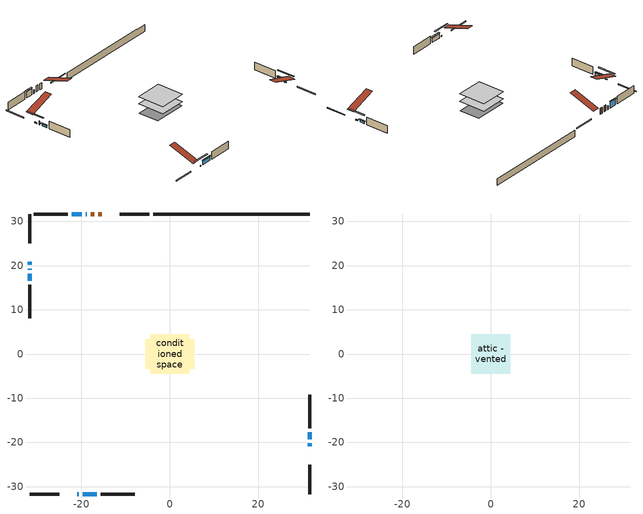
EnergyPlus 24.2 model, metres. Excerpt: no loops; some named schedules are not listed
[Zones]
conditioned space
 floor adiabatic (AdiabaticFloorConstruction): -4.45,-4.45 -4.45,4.45 4.45,4.45 4.45,-4.45 z0.61
 floor foundation (Slab1 construction): -5.49,-3.35 -5.49,3.35 5.49,3.35 5.49,-3.35 z-1.68
 wall outside (RimJoist1 construction): -4.64,31.65 -11.27,31.65 / -31.65,-31.65 -25.02,-31.65 / -31.65,31.65 -31.65,25.02 / 31.65,-31.65 31.65,-25.02 z0.61:0.91
 wall outside (AdiabaticWallConstruction 1): -15.41,31.65 -16.14,31.65 / -17.07,31.65 -17.82,31.65 z0.61:2.64
 wall outside (AdiabaticWallConstruction): -18.74,31.65 -18.95,31.65 / -31.65,19.29 -31.65,19.08 z0.61:1.83; 31.65,-20.88 31.65,-20.21 / -31.65,20.88 -31.65,20.21 z0.61:0.91; -20.88,-31.65 -20.54,-31.65 z0.61:0.92; 31.65,-19.29 31.65,-17.73 / -31.65,18.15 -31.65,16.6 z0.61:1.32; -19.88,31.65 -22.18,31.65 z0.61:2.71; -19.62,-31.65 -16.48,-31.65 z0.61:2.05
 wall outside (Wall1 construction): -23.11,31.65 -30.72,31.65 / -15.55,-31.65 -7.94,-31.65 / -31.65,15.67 -31.65,8.05 / 31.65,-16.8 31.65,-9.19 z0.61:3.05
 wall foundation (FoundationWall1 construction): -3.71,31.65,-1.68 -3.71,31.65,0.61 28.11,31.65,0.61 28.11,31.65,0.47 31.65,31.65,0.47 31.65,31.65,-1.68
 window (WindowConstruction 4): -18.75,31.65 -18.95,31.65 z0.61:1.83
 window (WindowConstruction 6): 31.65,-20.88 31.65,-20.21 z0.61:0.91
 window (WindowConstruction 7): -20.88,-31.65 -20.55,-31.65 z0.61:0.91
 window (WindowConstruction 8): -31.65,20.88 -31.65,20.21 z0.61:0.91
 window (WindowConstruction 5): -31.65,19.28 -31.65,19.08 z0.61:1.83
 window (WindowConstruction): 31.65,-19.28 31.65,-17.73 z0.61:1.32
 window (WindowConstruction 1): -19.88,31.65 -22.18,31.65 z0.61:2.71
 window (WindowConstruction 2): -19.62,-31.65 -16.48,-31.65 z0.61:2.05
 window (WindowConstruction 3): -31.65,18.15 -31.65,16.6 z0.61:1.32
 door (Door): -15.41,31.65 -16.14,31.65 z0.61:2.64
 door (Door 1): -17.07,31.65 -17.82,31.65 z0.61:2.64
 ceiling adiabatic (AdiabaticFloorConstruction): 4.45,-4.45 4.45,4.45 -4.45,4.45 -4.45,-4.45 z0.61
attic - vented
 floor to conditioned space (Floor1 construction Reversed): -4.45,-4.45 -4.45,4.45 4.45,4.45 4.45,-4.45 z3.05
 roof outside (Roof1 construction): -14.48,31.65,3.05 -14.48,22.99,5.94 -12.2,22.99,5.94 -12.2,31.65,3.05; -21.81,-31.65,3.05 -21.81,-22.99,5.94 -24.09,-22.99,5.94 -24.09,-31.65,3.05; -31.65,21.81,3.05 -22.99,21.81,5.94 -22.99,24.09,5.94 -31.65,24.09,3.05; 31.65,-21.81,3.05 22.99,-21.81,5.94 22.99,-24.09,5.94 31.65,-24.09,3.05
shading: 31.65,-17.57 31.65,-23.52 32.06,-23.52 32.06,-17.57 z3.55; -17.91,-31.65 -23.52,-31.65 -23.52,-32.06 -17.91,-32.06 z3.55; -31.65,17.57 -31.65,23.52 -32.06,23.52 -32.06,17.57 z3.55; 31.65,-17.53 31.65,-19.49 32.06,-19.49 32.06,-17.53 z1.52; -22.38,31.65 -19.68,31.65 -19.68,32.06 -22.38,32.06 z2.91; -16.28,-31.65 -19.82,-31.65 -19.82,-32.06 -16.28,-32.06 z2.25; -31.65,16.4 -31.65,18.35 -32.06,18.35 -32.06,16.4 z1.52
[Building]
Building 1: Terrain=Suburbs
[Site:Location]
Erieau AUT_ON: Latitude {deg}=42.25; Longitude {deg}=-81.9; Time Zone {hr}=-5; Elevation {m}=178; Keep Site Location Information=Yes
[Site:GroundTemperature:Shallow]
5.2292, 3.30147, 3.1471, 4.0619, 7.73432, 11.3896, 14.5586, 16.5661, 16.7366, 15.1039, 12.0157, 8.47254
[Site:WaterMainsTemperature]
Calculation Method=Schedule; Temperature Schedule=mains temperature schedule
[Material] Roughness=Rough; Thermal Absorptance=0.9
Name | Thickness {m} | Conductivity {W/m-K} | Density {kg/m3} | Specific Heat {J/kg-K} | Solar Absorptance | Visible Absorptance
asphalt or fiberglass shingles | 0.00635 | 0.162714 | 1121.4 | 1465.45 | 0.4 | 0.4
ceiling stud and cavity | 0.1397 | 0.0798965 | 65.682 | 1177.47 | 0.7 | 0.7
concrete 4.0 in. | 0.1016 | 1.803125 | 2242.8 | 837.4 | 0.7 | 0.7
concrete 8.0 in. | 0.2032 | 1.803125 | 2242.8 | 837.4 | 0.7 | 0.7
door material | 0.04445 | 0.188738 | 512.64 | 1214.23 | 0.7 | 0.7
door material 1 | 0.04445 | 0.053851 | 512.64 | 1214.23 | 0.7 | 0.7
exterior vertical ins | 0.0457286 | 0.029427 | 32.04 | 1214.23 | 0.7 | 0.7
floor covering | 0.0127 | 0.0433444 | 54.468 | 1339.84 | 0.6 | 0.6
floor rigid ins; wall rigid ins | 0.512978 | 0.029427 | 32.04 | 1214.23 | 0.7 | 0.7
floor stud and cavity | 0.1397 | 1.75129 | 37.0049 | 1207.88 | 0.7 | 0.7
furniture material conditioned space 1 | 0.1524 | 0.115458 | 640.8 | 1214.23 | 0.6 | 0.6
gypsum board | 0.0127 | 0.160291 | 801 | 837.4 | 0.6 | 0.6
gypsum board 1 | 0.0127 | 0.160291 | 801 | 837.4 | 0.7 | 0.7
osb sheathing 0.5 in. | 0.0127 | 0.115458 | 512.64 | 1214.23 | 0.7 | 0.7
osb sheathing 0.75 in. | 0.01905 | 0.115458 | 512.64 | 1214.23 | 0.7 | 0.7
osb sheathing 2.0 in. | 0.0508 | 0.115458 | 512.64 | 1214.23 | 0.7 | 0.7
rim joist stud and cavity | 0.0508 | 0.0443451 | 125.044 | 1163.47 | 0.6 | 0.6
wall stud and cavity | 0.1397 | 0.113341 | 139.0536 | 1170.24 | 0.7 | 0.7
wall stud and cavity 1 | 0.0889 | 0.380278 | 52.3479 | 1209.89 | 0.7 | 0.7
wall stud and cavity 2 | 0.0889 | 0.391764 | 83.0341 | 1211.67 | 0.7 | 0.7
wood siding | 0.0254 | 0.102417 | 544.68 | 1172.36 | 0.4 | 0.4
wood siding 1; wood siding 2; wood siding 3 | 0.0254 | 0.102417 | 544.68 | 1172.36 | 0.7 | 0.7
[WindowMaterial:SimpleGlazingSystem]
Name | U-Factor {W/m2-K} | Solar Heat Gain Coefficient
WindowMaterial | 3.30573 | 0.61
WindowMaterial 1 | 3.29381 | 0.71
WindowMaterial 2 | 3.298918 | 0.68
WindowMaterial 3 | 6.93965 | 0.69
WindowMaterial 4 | 5.984612 | 0.53
WindowMaterial 5 | 5.75692 | 0.53
[Construction]
AdiabaticFloorConstruction: floor stud and cavity, floor rigid ins, osb sheathing 0.75 in., floor covering
AdiabaticWallConstruction: wood siding 2, wall rigid ins, wall stud and cavity 1, gypsum board
AdiabaticWallConstruction 1: wood siding 3, wall rigid ins, wall stud and cavity 1, gypsum board
Door: door material
Door 1: door material 1
Floor1 construction Reversed: gypsum board, ceiling stud and cavity
FoundationWall1 construction: concrete 8.0 in., gypsum board 1
furniture construction conditioned space 1: furniture material conditioned space 1
PartitionWallConstruction: gypsum board, wall stud and cavity 2, gypsum board
RimJoist1 construction: wood siding 1, osb sheathing 2.0 in., rim joist stud and cavity
Roof1 construction: asphalt or fiberglass shingles
Slab1 construction: concrete 4.0 in.
Wall1 construction: wood siding, osb sheathing 0.5 in., wall stud and cavity, gypsum board
WindowConstruction; WindowConstruction 3: WindowMaterial
WindowConstruction 1: WindowMaterial 1
WindowConstruction 2: WindowMaterial 2
WindowConstruction 4; WindowConstruction 5: WindowMaterial 3
WindowConstruction 6; WindowConstruction 8: WindowMaterial 4
WindowConstruction 7: WindowMaterial 5
[Zone] Multiplier=1; Part of Total Floor Area=Yes
Name | Volume {m3}
attic - vented | 37.0496
conditioned space | 407.5
[Space]
Name | Zone | Volume {m3}
attic - vented 1 | attic - vented | 37.0496
conditioned space 1 | conditioned space | 407.5
[ZoneInfiltration:EffectiveLeakageArea]
infil attic - vented 1: Zone or Space=attic - vented 1; Schedule=Always On Discrete; Effective Air Leakage Area {cm2}=3794.88; Stack Coefficient=0.000200743; Wind Coefficient=9.57284e-06
[ZoneMixing]
whole house fan mix: Zone or Space=attic - vented; Schedule=Always On Continuous; Design Flow Rate Calculation Method=Flow/Zone; Design Flow Rate {m3/s}=0; Source Zone or Space=conditioned space
[SurfaceProperty:ExposedFoundationPerimeter]
Slab1: Exposed Perimeter Calculation Method=TotalExposedPerimeter; Total Exposed Perimeter {m}=35.358
[InternalMass] Zone or ZoneList=conditioned space; Space or SpaceList=conditioned space 1
Name | Construction | Surface Area {m2}
furniture mass conditioned space 1 | furniture construction conditioned space 1 | 61.08
partition wall mass | PartitionWallConstruction | 152.7
[Lights]
interior lighting: Zone or ZoneList or Space or SpaceList=conditioned space 1; Schedule=interior lighting schedule; Design Level Calculation Method=LightingLevel; Lighting Level {W}=343.2; Return Air Fraction=0; Fraction Radiant=0.6; Fraction Visible=0.2; Fraction Replaceable=1
[People]
occupants: Zone or ZoneList or Space or SpaceList=conditioned space 1; Number of People Schedule=occupants schedule; Number of People Calculation Method=People; Number of People=3; Fraction Radiant=0.314171; Sensible Heat Fraction=0.56303; Activity Level Schedule=occupants activity schedule; Carbon Dioxide Generation Rate {m3/s-W}=0; Enable ASHRAE 55 Comfort Warnings=No; Mean Radiant Temperature Calculation Type=EnclosureAveraged
[ElectricEquipment] Zone or ZoneList or Space or SpaceList=conditioned space 1; Design Level Calculation Method=EquipmentLevel
Name | Schedule | Design Level {W} | Fraction Latent | Fraction Radiant | Fraction Lost
clothes dryer | clothes dryer schedule | 140.772 | 0.015 | 0.081 | 0.85
clothes washer | clothes washer schedule | 32.1985 | 0.03 | 0.162 | 0.7
cooking range | cooking range schedule | 215.147 | 0.08 | 0.432 | 0.2
dishwasher | dishwasher schedule | 66.8632 | 0.3 | 0.18 | 0.4
fridge | fridge schedule | 72.9452 | 0 | 0.6 | 0
mech vent house fan | mech vent house fan schedule | 0.95 | 0 | 0 | 1
mech vent house fan cfis | mech vent house fan cfis schedule | 0 | 0 | 0 | 0
mech vent range fan 0 | mech vent range fan 0 schedule | 57 | 0 | 0 | 1
misc plug loads | misc plug loads schedule | 494.7 | 0.045 | 0.513 | 0.1
whole house fan | Always On Discrete | 0 | 0 | 0 | 1
[OtherEquipment] Zone or ZoneList or Space or SpaceList=conditioned space 1; Design Level Calculation Method=EquipmentLevel
Name | Fuel Type | Schedule | Design Level {W} | Fraction Latent | Fraction Radiant | Fraction Lost
clothes dryer 1 | Electricity | clothes dryer schedule | 0 | 0.015 | 0.081 | 0.85
cooking range 1 | Electricity | cooking range schedule | 0 | 0.08 | 0.432 | 0.2
general water use latent | None | general water use schedule | 62.594 | 1 | 0 | 0
general water use sensible | None | general water use schedule | -61.6891 | 0 | 0.6 | 0
mech vent house fan latent load | None | Always On Discrete | 0 | 1 | 0 | 0
mech vent house fan sensible load | None | Always On Discrete | 0 | 0 | 0 | 0
water heater energy adjustment1 | NaturalGas | Always On Discrete | 0.01 | 0 | 0 | 1
[ZoneInfiltration:DesignFlowRate] Zone or ZoneList or Space or SpaceList=conditioned space 1; Schedule=Always On Discrete; Design Flow Rate Calculation Method=Flow/Zone; Design Flow Rate {m3/s}=0
infil flow; natural vent flow; whole house fan flow
[AvailabilityManager:Scheduled]
central ac and furnace airloop Availability Manager: Schedule=Always On Discrete
[Foundation:Kiva]
Foundation Kiva 1: Initial Indoor Air Temperature {C}=18; Wall Height Above Grade {m}=0.609996; Wall Depth Below Slab {m}=0.2032; Custom Block Material Name 1=exterior vertical ins; Custom Block Depth 1 {m}=2.28999; Custom Block X Position 1 {m}=0.2159; Custom Block Z Position 1 {m}=0
[Foundation:Kiva:Settings]
Soil Conductivity {W/m-K}=0.849921; Soil Density {kg/m3}=1842.3; Soil Specific Heat {J/kg-K}=418.7; Ground Solar Absorptivity=0.9; Ground Thermal Absorptivity=0.9; Ground Surface Roughness {m}=0.03; Far-Field Width {m}=40; Deep-Ground Boundary Condition=ZeroFlux; Deep-Ground Depth {m}=40; Minimum Cell Dimension {m}=0.2; Maximum Cell Growth Coefficient=3; Simulation Timestep=Timestep
[Exterior:Lights]
exterior lighting: Schedule=exterior lighting schedule; Design Level {W}=75.6
[EnergyManagementSystem:GlobalVariable]
central_ac_and_furnace_airloop_Fan_RTF
infil_program_Qfan
infil_program_Qinf
natural_vent_program_Qnv
natural_vent_program_Qwhf
[EnergyManagementSystem:Sensor]
Name | Output:Variable or Output:Meter Index Key | Output:Variable or Output:Meter
airflow_gain | infil flow | Infiltration Sensible Heat Gain Energy
airflow_gain_1 | natural vent flow | Infiltration Sensible Heat Gain Energy
airflow_gain_2 | whole house fan flow | Infiltration Sensible Heat Gain Energy
airflow_loss | infil flow | Infiltration Sensible Heat Loss Energy
airflow_loss_1 | natural vent flow | Infiltration Sensible Heat Loss Energy
airflow_loss_2 | whole house fan flow | Infiltration Sensible Heat Loss Energy
clg_load_cond |  | Cooling:EnergyTransfer:Zone:CONDITIONED SPACE
clg_sp_s; clg_sp_s_1 | cooling setpoint | Schedule Value
clothes_dryer_exhaust_0_sch_s | clothes dryer exhaust 0 schedule | Schedule Value
cool_season | cooling season schedule | Schedule Value
htg_load_cond |  | Heating:EnergyTransfer:Zone:CONDITIONED SPACE
htg_sp_s; htg_sp_s_1 | heating setpoint | Schedule Value
ig_ee_conv | clothes dryer | Electric Equipment Convective Heating Energy
ig_ee_conv_2 | cooking range | Electric Equipment Convective Heating Energy
ig_ee_conv_4 | fridge | Electric Equipment Convective Heating Energy
ig_ee_conv_5 | misc plug loads | Electric Equipment Convective Heating Energy
ig_ee_conv_6 | whole house fan | Electric Equipment Convective Heating Energy
ig_ee_rad | clothes dryer | Electric Equipment Radiant Heating Energy
ig_ee_rad_2 | cooking range | Electric Equipment Radiant Heating Energy
ig_ee_rad_4 | fridge | Electric Equipment Radiant Heating Energy
ig_ee_rad_5 | misc plug loads | Electric Equipment Radiant Heating Energy
ig_ee_rad_6 | whole house fan | Electric Equipment Radiant Heating Energy
ig_lgt_conv | interior lighting | Lights Convective Heating Energy
ig_lgt_rad | interior lighting | Lights Radiant Heating Energy
ig_lgt_vis | interior lighting | Lights Visible Radiation Heating Energy
ig_oe_conv | clothes dryer 1 | Other Equipment Convective Heating Energy
ig_oe_conv_1 | cooking range 1 | Other Equipment Convective Heating Energy
ig_oe_conv_2 | general water use latent | Other Equipment Convective Heating Energy
ig_oe_conv_3 | general water use sensible | Other Equipment Convective Heating Energy
ig_oe_conv_4 | water heater energy adjustment1 | Other Equipment Convective Heating Energy
ig_oe_rad | clothes dryer 1 | Other Equipment Radiant Heating Energy
ig_oe_rad_1 | cooking range 1 | Other Equipment Radiant Heating Energy
ig_oe_rad_2 | general water use latent | Other Equipment Radiant Heating Energy
ig_oe_rad_3 | general water use sensible | Other Equipment Radiant Heating Energy
ig_oe_rad_4 | water heater energy adjustment1 | Other Equipment Radiant Heating Energy
ig_ppl_conv | occupants | People Convective Heating Energy
ig_ppl_rad | occupants | People Radiant Heating Energy
im_conv | furniture mass conditioned space 1 | Surface Inside Face Convection Heat Gain Energy
im_conv_1 | partition wall mass | Surface Inside Face Convection Heat Gain Energy
im_ig | furniture mass conditioned space 1 | Surface Inside Face Internal Gains Radiation Heat Gain Energy
im_ig_1 | partition wall mass | Surface Inside Face Internal Gains Radiation Heat Gain Energy
im_lgt | furniture mass conditioned space 1 | Surface Inside Face Lights Radiation Heat Gain Energy
im_lgt_1 | partition wall mass | Surface Inside Face Lights Radiation Heat Gain Energy
im_sol | furniture mass conditioned space 1 | Surface Inside Face Solar Radiation Heat Gain Energy
im_sol_1 | partition wall mass | Surface Inside Face Solar Radiation Heat Gain Energy
im_surf | furniture mass conditioned space 1 | Surface Inside Face Net Surface Thermal Radiation Heat Gain Energy
im_surf_1 | partition wall mass | Surface Inside Face Net Surface Thermal Radiation Heat Gain Energy
mech_vent_range_fan_0_sch_s | mech vent range fan 0 schedule | Schedule Value
mv_conv | mech vent house fan | Electric Equipment Convective Heating Energy
mv_conv_1 | mech vent house fan cfis | Electric Equipment Convective Heating Energy
mv_conv_2 | mech vent range fan 0 | Electric Equipment Convective Heating Energy
mv_conv_3 | mech vent house fan latent load | Other Equipment Convective Heating Energy
mv_conv_4 | mech vent house fan sensible load | Other Equipment Convective Heating Energy
mv_rad | mech vent house fan | Electric Equipment Radiant Heating Energy
mv_rad_1 | mech vent house fan cfis | Electric Equipment Radiant Heating Energy
mv_rad_2 | mech vent range fan 0 | Electric Equipment Radiant Heating Energy
mv_rad_3 | mech vent house fan latent load | Other Equipment Radiant Heating Energy
mv_rad_4 | mech vent house fan sensible load | Other Equipment Radiant Heating Energy
natural_vent_s | natural vent schedule | Schedule Value
out_pb_s |  | Site Outdoor Air Barometric Pressure
out_wt_s |  | Site Outdoor Air Humidity Ratio
site_vw_s |  | Site Wind Speed
ss_back_out | Window1 | Surface Window Shortwave from Zone Back Out Window Heat Transfer Rate
ss_back_out_1 | Window10 | Surface Window Shortwave from Zone Back Out Window Heat Transfer Rate
ss_back_out_2 | Window12 | Surface Window Shortwave from Zone Back Out Window Heat Transfer Rate
ss_back_out_3 | Window13 | Surface Window Shortwave from Zone Back Out Window Heat Transfer Rate
ss_back_out_4 | Window2 | Surface Window Shortwave from Zone Back Out Window Heat Transfer Rate
ss_back_out_5 | Window3 | Surface Window Shortwave from Zone Back Out Window Heat Transfer Rate
ss_back_out_6 | Window5 | Surface Window Shortwave from Zone Back Out Window Heat Transfer Rate
ss_back_out_7 | Window6 | Surface Window Shortwave from Zone Back Out Window Heat Transfer Rate
ss_back_out_8 | Window8 | Surface Window Shortwave from Zone Back Out Window Heat Transfer Rate
ss_conv | Door1 | Surface Inside Face Convection Heat Gain Energy
ss_conv_1 | Door2 | Surface Inside Face Convection Heat Gain Energy
ss_conv_10 | Window8 | Surface Inside Face Convection Heat Gain Energy
ss_conv_2 | Window1 | Surface Inside Face Convection Heat Gain Energy
ss_conv_3 | Window10 | Surface Inside Face Convection Heat Gain Energy
ss_conv_4 | Window12 | Surface Inside Face Convection Heat Gain Energy
ss_conv_5 | Window13 | Surface Inside Face Convection Heat Gain Energy
ss_conv_6 | Window2 | Surface Inside Face Convection Heat Gain Energy
ss_conv_7 | Window3 | Surface Inside Face Convection Heat Gain Energy
ss_conv_8 | Window5 | Surface Inside Face Convection Heat Gain Energy
ss_conv_9 | Window6 | Surface Inside Face Convection Heat Gain Energy
ss_ig | Door1 | Surface Inside Face Internal Gains Radiation Heat Gain Energy
ss_ig_1 | Door2 | Surface Inside Face Internal Gains Radiation Heat Gain Energy
ss_ig_10 | Window8 | Surface Inside Face Internal Gains Radiation Heat Gain Energy
ss_ig_2 | Window1 | Surface Inside Face Internal Gains Radiation Heat Gain Energy
ss_ig_3 | Window10 | Surface Inside Face Internal Gains Radiation Heat Gain Energy
ss_ig_4 | Window12 | Surface Inside Face Internal Gains Radiation Heat Gain Energy
ss_ig_5 | Window13 | Surface Inside Face Internal Gains Radiation Heat Gain Energy
ss_ig_6 | Window2 | Surface Inside Face Internal Gains Radiation Heat Gain Energy
ss_ig_7 | Window3 | Surface Inside Face Internal Gains Radiation Heat Gain Energy
ss_ig_8 | Window5 | Surface Inside Face Internal Gains Radiation Heat Gain Energy
ss_ig_9 | Window6 | Surface Inside Face Internal Gains Radiation Heat Gain Energy
ss_lgt | Door1 | Surface Inside Face Lights Radiation Heat Gain Energy
ss_lgt_1 | Door2 | Surface Inside Face Lights Radiation Heat Gain Energy
ss_sol | Door1 | Surface Inside Face Solar Radiation Heat Gain Energy
ss_sol_1 | Door2 | Surface Inside Face Solar Radiation Heat Gain Energy
ss_surf | Door1 | Surface Inside Face Net Surface Thermal Radiation Heat Gain Energy
ss_surf_1 | Door2 | Surface Inside Face Net Surface Thermal Radiation Heat Gain Energy
ss_surf_10 | Window8 | Surface Inside Face Net Surface Thermal Radiation Heat Gain Energy
ss_surf_2 | Window1 | Surface Inside Face Net Surface Thermal Radiation Heat Gain Energy
ss_surf_3 | Window10 | Surface Inside Face Net Surface Thermal Radiation Heat Gain Energy
ss_surf_4 | Window12 | Surface Inside Face Net Surface Thermal Radiation Heat Gain Energy
ss_surf_5 | Window13 | Surface Inside Face Net Surface Thermal Radiation Heat Gain Energy
ss_surf_6 | Window2 | Surface Inside Face Net Surface Thermal Radiation Heat Gain Energy
ss_surf_7 | Window3 | Surface Inside Face Net Surface Thermal Radiation Heat Gain Energy
ss_surf_8 | Window5 | Surface Inside Face Net Surface Thermal Radiation Heat Gain Energy
ss_surf_9 | Window6 | Surface Inside Face Net Surface Thermal Radiation Heat Gain Energy
ss_trans_in | Window1 | Surface Window Transmitted Solar Radiation Rate
ss_trans_in_1 | Window10 | Surface Window Transmitted Solar Radiation Rate
ss_trans_in_2 | Window12 | Surface Window Transmitted Solar Radiation Rate
ss_trans_in_3 | Window13 | Surface Window Transmitted Solar Radiation Rate
ss_trans_in_4 | Window2 | Surface Window Transmitted Solar Radiation Rate
ss_trans_in_5 | Window3 | Surface Window Transmitted Solar Radiation Rate
ss_trans_in_6 | Window5 | Surface Window Transmitted Solar Radiation Rate
ss_trans_in_7 | Window6 | Surface Window Transmitted Solar Radiation Rate
ss_trans_in_8 | Window8 | Surface Window Transmitted Solar Radiation Rate
ss_trans_out | Window1 | Surface Inside Face Initial Transmitted Diffuse Transmitted Out Window Solar Radiation Rate
ss_trans_out_1 | Window10 | Surface Inside Face Initial Transmitted Diffuse Transmitted Out Window Solar Radiation Rate
ss_trans_out_2 | Window12 | Surface Inside Face Initial Transmitted Diffuse Transmitted Out Window Solar Radiation Rate
ss_trans_out_3 | Window13 | Surface Inside Face Initial Transmitted Diffuse Transmitted Out Window Solar Radiation Rate
ss_trans_out_4 | Window2 | Surface Inside Face Initial Transmitted Diffuse Transmitted Out Window Solar Radiation Rate
ss_trans_out_5 | Window3 | Surface Inside Face Initial Transmitted Diffuse Transmitted Out Window Solar Radiation Rate
ss_trans_out_6 | Window5 | Surface Inside Face Initial Transmitted Diffuse Transmitted Out Window Solar Radiation Rate
ss_trans_out_7 | Window6 | Surface Inside Face Initial Transmitted Diffuse Transmitted Out Window Solar Radiation Rate
ss_trans_out_8 | Window8 | Surface Inside Face Initial Transmitted Diffuse Transmitted Out Window Solar Radiation Rate
s_conv | Floor1 | Surface Inside Face Convection Heat Gain Energy
s_conv_1 | FoundationWall1 | Surface Inside Face Convection Heat Gain Energy
s_conv_10 | Wall1:180 | Surface Inside Face Convection Heat Gain Energy
s_conv_11 | Wall1:270 | Surface Inside Face Convection Heat Gain Energy
s_conv_12 | Wall1:90 | Surface Inside Face Convection Heat Gain Energy
s_conv_2 | inferred conditioned ceiling | Surface Inside Face Convection Heat Gain Energy
s_conv_3 | inferred conditioned floor | Surface Inside Face Convection Heat Gain Energy
s_conv_4 | RimJoist1:0 | Surface Inside Face Convection Heat Gain Energy
s_conv_5 | RimJoist1:180 | Surface Inside Face Convection Heat Gain Energy
s_conv_6 | RimJoist1:270 | Surface Inside Face Convection Heat Gain Energy
s_conv_7 | RimJoist1:90 | Surface Inside Face Convection Heat Gain Energy
s_conv_8 | Slab1 | Surface Inside Face Convection Heat Gain Energy
s_conv_9 | Wall1:0 | Surface Inside Face Convection Heat Gain Energy
s_ig | Floor1 | Surface Inside Face Internal Gains Radiation Heat Gain Energy
s_ig_1 | FoundationWall1 | Surface Inside Face Internal Gains Radiation Heat Gain Energy
s_ig_10 | Wall1:180 | Surface Inside Face Internal Gains Radiation Heat Gain Energy
s_ig_11 | Wall1:270 | Surface Inside Face Internal Gains Radiation Heat Gain Energy
s_ig_12 | Wall1:90 | Surface Inside Face Internal Gains Radiation Heat Gain Energy
s_ig_2 | inferred conditioned ceiling | Surface Inside Face Internal Gains Radiation Heat Gain Energy
s_ig_3 | inferred conditioned floor | Surface Inside Face Internal Gains Radiation Heat Gain Energy
s_ig_4 | RimJoist1:0 | Surface Inside Face Internal Gains Radiation Heat Gain Energy
s_ig_5 | RimJoist1:180 | Surface Inside Face Internal Gains Radiation Heat Gain Energy
s_ig_6 | RimJoist1:270 | Surface Inside Face Internal Gains Radiation Heat Gain Energy
s_ig_7 | RimJoist1:90 | Surface Inside Face Internal Gains Radiation Heat Gain Energy
s_ig_8 | Slab1 | Surface Inside Face Internal Gains Radiation Heat Gain Energy
s_ig_9 | Wall1:0 | Surface Inside Face Internal Gains Radiation Heat Gain Energy
s_lgt | Floor1 | Surface Inside Face Lights Radiation Heat Gain Energy
s_lgt_1 | FoundationWall1 | Surface Inside Face Lights Radiation Heat Gain Energy
s_lgt_10 | Wall1:180 | Surface Inside Face Lights Radiation Heat Gain Energy
s_lgt_11 | Wall1:270 | Surface Inside Face Lights Radiation Heat Gain Energy
s_lgt_12 | Wall1:90 | Surface Inside Face Lights Radiation Heat Gain Energy
s_lgt_2 | inferred conditioned ceiling | Surface Inside Face Lights Radiation Heat Gain Energy
s_lgt_3 | inferred conditioned floor | Surface Inside Face Lights Radiation Heat Gain Energy
s_lgt_4 | RimJoist1:0 | Surface Inside Face Lights Radiation Heat Gain Energy
s_lgt_5 | RimJoist1:180 | Surface Inside Face Lights Radiation Heat Gain Energy
s_lgt_6 | RimJoist1:270 | Surface Inside Face Lights Radiation Heat Gain Energy
s_lgt_7 | RimJoist1:90 | Surface Inside Face Lights Radiation Heat Gain Energy
s_lgt_8 | Slab1 | Surface Inside Face Lights Radiation Heat Gain Energy
s_lgt_9 | Wall1:0 | Surface Inside Face Lights Radiation Heat Gain Energy
s_sol | Floor1 | Surface Inside Face Solar Radiation Heat Gain Energy
s_sol_1 | FoundationWall1 | Surface Inside Face Solar Radiation Heat Gain Energy
s_sol_10 | Wall1:180 | Surface Inside Face Solar Radiation Heat Gain Energy
s_sol_11 | Wall1:270 | Surface Inside Face Solar Radiation Heat Gain Energy
s_sol_12 | Wall1:90 | Surface Inside Face Solar Radiation Heat Gain Energy
s_sol_2 | inferred conditioned ceiling | Surface Inside Face Solar Radiation Heat Gain Energy
s_sol_3 | inferred conditioned floor | Surface Inside Face Solar Radiation Heat Gain Energy
s_sol_4 | RimJoist1:0 | Surface Inside Face Solar Radiation Heat Gain Energy
s_sol_5 | RimJoist1:180 | Surface Inside Face Solar Radiation Heat Gain Energy
s_sol_6 | RimJoist1:270 | Surface Inside Face Solar Radiation Heat Gain Energy
s_sol_7 | RimJoist1:90 | Surface Inside Face Solar Radiation Heat Gain Energy
s_sol_8 | Slab1 | Surface Inside Face Solar Radiation Heat Gain Energy
s_sol_9 | Wall1:0 | Surface Inside Face Solar Radiation Heat Gain Energy
s_surf | Floor1 | Surface Inside Face Net Surface Thermal Radiation Heat Gain Energy
s_surf_1 | FoundationWall1 | Surface Inside Face Net Surface Thermal Radiation Heat Gain Energy
